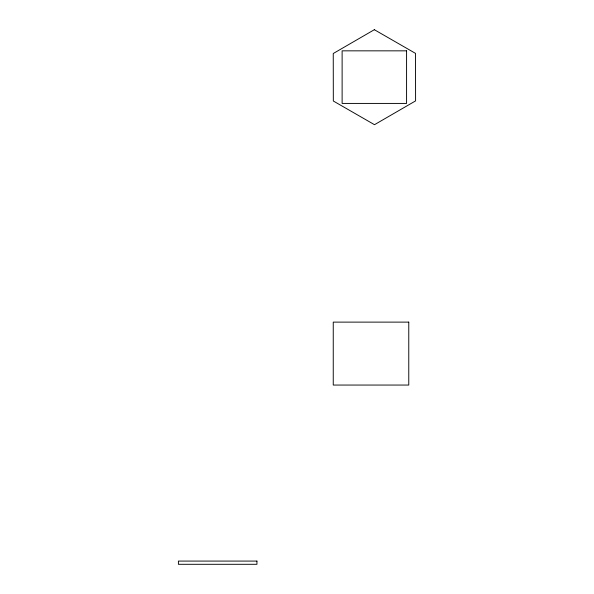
<?xml version="1.0" encoding="UTF-8"?>
<svg xmlns="http://www.w3.org/2000/svg" width="594" height="594" viewBox="0 0 594 594"><rect width="100%" height="100%" fill="white"/><g stroke="black" fill="none" stroke-linecap="round" stroke-linejoin="round"><path stroke-width="0.89" d="M374.346 29.7L333.249 53.512L333.323 101.01L374.495 124.695L415.592 100.883L415.518 53.386L374.346 29.7M406.578 50.839L342.122 50.839L342.122 103.423L406.578 103.423L406.578 50.839M408.769 322.119L333.249 322.119L333.249 385.053L408.769 385.053L408.769 322.119M256.942 561.078L178.408 561.078L178.408 564.3L256.942 564.3L256.942 561.078"/></g></svg>
